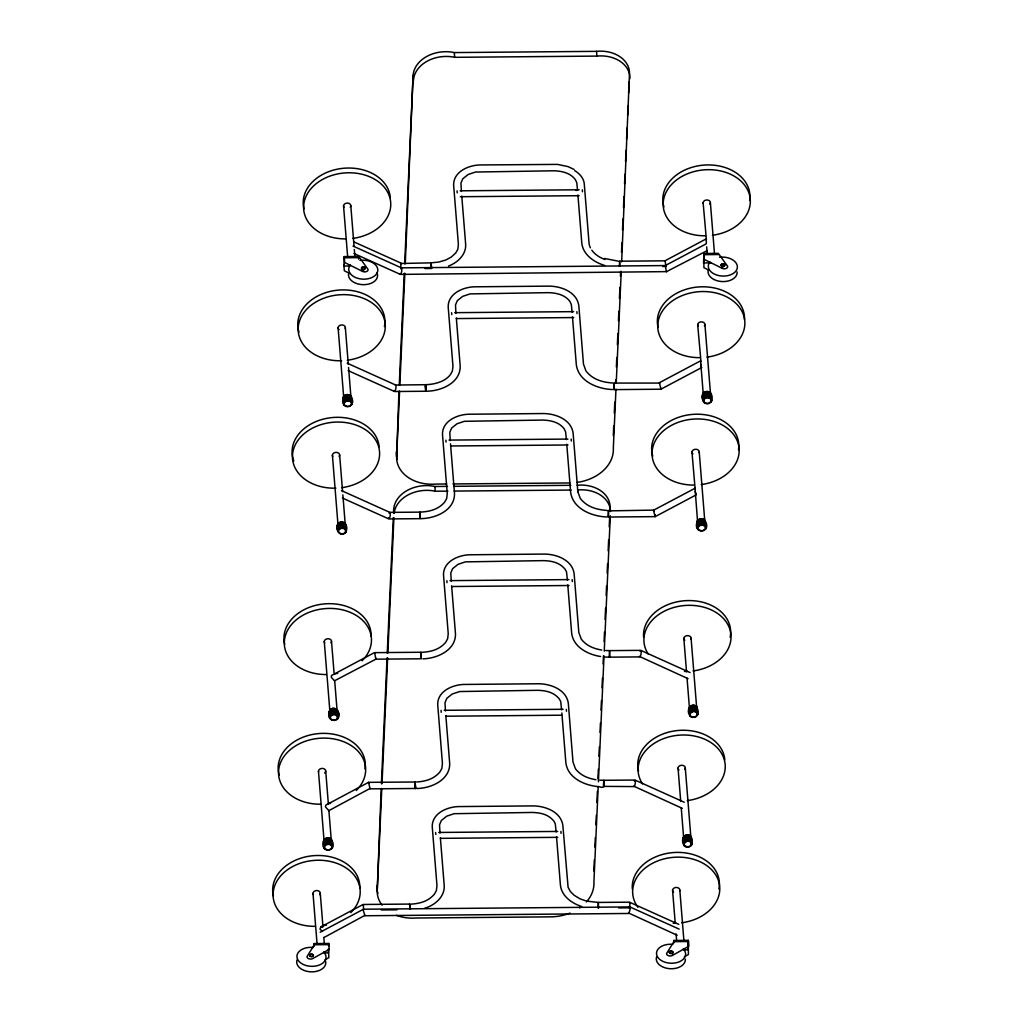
<?xml version="1.0" encoding="UTF-8"?>
<svg xmlns="http://www.w3.org/2000/svg" width="1023" height="1023" viewBox="0 0 1023 1023"><rect width="100%" height="100%" fill="white"/><g stroke="black" fill="none" stroke-linecap="round" stroke-linejoin="round"><path stroke-width="1.5" d="M410.044 909.051L409.763 904.076L363.114 904.473L320.851 926.928L319.994 929.063L322.398 931.442M425.415 386.259L425.683 391.246L394.52 391.515L348.127 370.607M684.259 802.237L634.963 780.038L603.8 780.306C603.174 783.375 605.475 789.475 599.337 786.713C585.425 785.766 567.931 778.49 565.872 762.902L561.857 712.993M619.861 266.197L619.593 261.21L664.912 260.827L706.036 238.986L706.407 243.231M574.056 169.46L568.034 166.596L557.509 164.396L481.296 164.946C469.519 164.741 453.381 171.25 453.637 185.086L458.394 244.407L457.818 249.28L455.746 252.937L451.373 256.99L445.836 260.008L438.726 262.067L431.067 262.834L430.875 264.407L431.015 262.847L400.543 263.499M431.732 268.461L431.067 262.834M609.363 656.139L609.35 657.15L605.143 657.035M603.57 785.127L603.608 783.49M430.862 264.407L430.888 263.742M598.596 908.092L598.34 902.439L586.691 901.122M614.005 383.97L614.26 389.622L660.909 389.213L701.778 367.513M598.135 908.079L598.263 902.439L629.503 902.171L678.799 924.383M344.227 256.594L344.7 262.527L362.577 271.415A3.465 2.263 2.6 0 0 366.413 271.607A3.465 2.263 2.6 0 0 368.037 269.381L358.741 256.466L344.227 256.594L343.945 266.044L349.764 265.993M314.087 946.326L314.214 943.577L328.728 943.449L329.214 949.382L312.795 958.564A3.465 2.263 2.6 0 1 308.997 958.832A3.465 2.263 2.6 0 1 307.015 956.633L314.317 944.753L314.214 943.577M358.625 259.215L358.741 256.466M328.485 948.96L328.843 957.643L326.107 959.178M328.613 946.198L328.728 943.449M328.639 948.769L328.46 952.899L324.099 952.937M382.091 905.15A36.956 27.928 -4.6 0 1 377.231 890.483L381.208 788.528M381.413 783.746L387.052 657.866M387.257 653.083L393.318 517.651M393.535 512.868L393.676 509.684A31.419 23.746 -4.6 0 1 434.877 486.488L447.524 486.385M446.642 484.007L435.581 484.096A36.956 27.928 -4.6 0 1 396.643 456.565L398.97 391.272M399.264 384.891L404.251 273.358M404.673 263.793L413.087 75.766A31.419 23.746 -4.6 0 1 454.289 52.582L596.55 51.355A30.37 22.954 -4.6 0 1 629.477 73.899L621.664 261.837M377.231 890.483L381.796 788.503M382.014 783.72L387.64 657.84M387.858 653.058L393.919 517.612M396.643 456.565L399.571 391.234M399.852 384.865L404.839 273.32M405.274 263.755L413.087 75.766M593.826 871.021L594.325 859.87M594.887 847.121L595.322 837.568M595.885 824.819L596.319 815.267M596.882 802.518L597.381 791.367M597.956 778.618L598.378 769.066M598.954 756.317L599.376 746.764M600.015 732.43L600.45 722.865M601.013 710.128L601.447 700.563M602.01 687.827L602.445 678.262M603.084 663.927L603.442 655.96M604.082 641.626L604.503 632.061M605.079 619.324L605.578 608.174M606.153 595.424L606.575 585.872M607.151 573.123L607.572 563.571M608.148 550.822L608.647 539.671M609.209 526.922L609.644 517.369M613.301 435.517L613.723 425.952M614.299 413.215L614.797 402.065M615.654 382.947L615.795 379.75M616.37 367.014L616.792 357.449M617.368 344.713L617.866 333.562M618.429 320.813L618.864 311.261M619.427 298.511L619.925 287.361M620.424 276.21L620.641 271.427M621.498 252.31L621.92 242.758M622.495 230.009L622.994 218.858M623.493 207.707L623.992 196.557M624.554 183.82L624.989 174.255M625.552 161.519L626.05 150.368M626.549 139.218L627.048 128.054M627.623 115.318L628.045 105.753M628.621 93.016L629.119 81.866M598.199 786.559L593.915 882.133A42.135 31.854 -4.6 0 1 586.371 902.005M598.404 781.777L604.03 655.935M604.248 651.152L610.309 515.745M615.961 389.277L613.327 448.227A42.135 31.854 -4.6 0 1 577.062 482.408M616.242 382.909L621.23 271.402M703.798 253.487L704.284 259.42L722.148 268.307A3.465 2.263 2.6 0 0 725.985 268.512A3.465 2.263 2.6 0 0 727.609 266.274L718.325 253.359L703.798 253.487L703.914 267.681L708.031 269.74M673.671 943.219L673.786 940.469L688.313 940.342L688.786 946.275L672.367 955.456A3.465 2.263 2.6 0 1 668.569 955.725A3.465 2.263 2.6 0 1 666.587 953.526L673.888 941.659L673.786 940.469M688.313 940.342L688.415 954.549L684.31 956.837M609.363 657.06L609.529 650.628L605.654 650.513M619.388 266.197L619.657 261.236M613.864 389.622L614.209 383.101M608.161 517.037L608.506 510.515M420.901 653.147L421.028 652.252L374.38 652.648L331.554 675.487L331.26 677.252L334.713 681.024L337.155 711.458A3.632 2.749 -4.6 0 0 333.651 708.734M409.635 904.971L409.763 904.076M700.857 364.201L700.589 360.838L659.451 382.679L660.909 389.213L661.024 388.19M698.159 520.681A3.632 2.749 -4.6 0 0 697.609 522.062L695.039 488.265L653.761 510.106L653.646 511.129L655.219 516.628L696.075 494.927M420.76 653.301L421.08 652.38L421.284 658.441M370.173 788.375L328.754 810.702M365.083 915.265L324.163 937.413M666.881 271.619L400.364 274.394L353.958 253.499M395.326 385.057L425.555 384.699C433.292 384.482 444.417 382.346 450.299 374.789L452.358 371.144L452.959 366.221L448.189 306.951C447.933 293.115 464.071 286.606 475.848 286.798L548.366 286.133C560.719 285.967 576.946 291.824 578.826 305.775L583.468 364.086L585.962 370.991C592.598 379.469 602.176 382.295 612.841 383.024M334.483 680.819L375.837 659.183L421.156 658.786L421.08 652.38M614.312 389.533L614.132 383.075L659.784 383.075M608.34 510.886L653.761 510.106L654.298 511.001M640.066 651.255C641.996 648.812 641.28 656.191 639.746 656.907L609.734 657.162L609.606 650.628L640.769 650.359L690.065 672.559M351.413 396.86C357.411 408.778 339.508 410.735 343.191 397.742C343.638 393.216 352.513 393.638 351.337 398.497M338.076 531.909C332.603 518.495 350.365 519.275 346.119 531.845C341.094 538.533 335.16 530.259 337.68 524.351M346.119 531.845L345.71 524.275M337.654 710.614C344.112 722.801 325.135 724.079 329.291 711.522C331.721 704.502 341.35 710.307 337.935 716.739M329.764 717.455L329.47 710.691M331.861 840.292C338.306 852.479 319.342 853.757 323.485 841.2C323.933 836.584 332.974 837.019 331.784 841.967M323.959 847.134C324.47 842.965 332.104 842.696 332.437 847.057M703.287 401.412C697.776 387.896 715.742 388.663 711.471 401.336C706.42 408.1 700.32 399.827 702.878 393.804M711.471 401.336L711.062 393.74M705.371 521.155C711.816 533.341 692.852 534.62 696.995 522.062C697.443 517.446 706.484 517.881 705.295 522.817M697.469 527.996C697.98 523.827 705.614 523.559 705.947 527.919M689.528 715.167C686.088 710.154 690.576 702.481 696.139 706.126C698.428 709.169 699.438 716.343 694.515 717.353C683.428 718.197 695.013 705.231 697.737 714.284M697.085 709.169L697.264 708.351M683.722 844.845C680.295 839.845 684.783 832.159 690.346 835.804C692.622 838.847 693.632 846.021 688.722 847.044C677.622 847.875 689.208 834.909 691.944 843.962M691.458 838.029L690.832 839.614M409.545 904.613L410.53 909.178M618.659 907.913L629.183 907.823C629.618 906.685 630.82 901.864 629.043 902.58M389.149 513.277L389.853 512.382L419.865 512.127C429.596 511.653 438.049 509.646 444.596 502.216L446.667 498.559L447.256 493.636L442.486 434.366C442.23 420.53 458.368 414.021 470.145 414.225L542.663 413.548C555.016 413.382 571.256 419.238 573.123 433.189L577.854 492.089M634.26 780.933C636.204 778.49 635.475 785.869 633.94 786.585L603.826 786.367M629.183 907.823L629.887 906.928L679.182 929.127M342.424 498.035L388.83 518.93L419.993 518.661L419.916 512.114L420.184 518.162M415.172 782.02L368.574 782.339L325.749 805.165L325.467 806.93L328.907 810.702L331.35 841.136M369.111 783.222L368.574 782.339L370.032 788.861L415.351 788.477L415.223 781.93M655.244 514.927L655.219 516.628L608.57 517.037L608.442 510.49M603.928 786.84L603.8 780.306L599.849 780.191M352.002 403.612C351.707 398.932 342.935 399.814 343.779 404.494M338.153 530.285C339.572 526.96 345.966 527.062 346.298 531.027M345.186 526.679L345.646 525.912M329.943 716.624C331.401 713.236 337.91 713.351 338.242 717.379M337.13 713.069L337.577 712.289M703.351 399.737C704.809 396.361 711.317 396.476 711.65 400.505M710.985 395.402L711.011 402.116M425.427 386.259L426.092 391.221L425.606 384.699M415.095 782.173L415.747 788.605L414.967 784.424M706.087 243.909L665.295 265.571L666.421 271.709L707.277 250.571M320.173 932.234L363.497 909.217L629.887 906.928L630.309 908.629L628.864 913.475L364.955 915.751L363.459 910.93L363.446 904.869M448.522 266.057C457.46 262.719 466.258 254.701 465.67 244.407L461.769 196.058M424.558 908.309C434.545 905.381 444.826 897.043 444.225 885.713L440.363 837.709M320.851 926.928L322.693 927.452M422.358 652.316C431.629 651.651 439.379 649.515 445.644 642.393L447.652 638.723L448.24 633.761L443.496 574.875C443.266 561.052 459.391 554.556 471.155 554.76L543.673 554.082C556.013 553.929 572.253 559.76 574.133 573.698L578.801 632.393L581.294 639.196C586.754 645.999 593.481 648.531 601.741 650.065M422.908 658.838C437.013 658.543 455.798 650.321 455.491 633.889L451.629 585.898M416.553 781.994C425.824 781.329 433.586 779.194 439.839 772.071L441.859 768.401L442.435 763.439L437.703 704.553C437.46 690.73 453.598 684.234 465.363 684.438L537.868 683.76C550.208 683.607 566.448 689.438 568.328 703.376L572.995 762.071L575.501 768.887C580.949 775.677 587.688 778.209 595.949 779.756M417.103 788.516C431.207 788.221 449.992 779.999 449.698 763.58L445.836 715.576M411.093 904.14C420.363 903.475 428.113 901.34 434.379 894.217L436.386 890.547L436.974 885.586L432.243 826.686C432 812.863 448.125 806.38 459.89 806.572L532.408 805.907C544.748 805.753 560.988 811.584 562.867 825.51L568.085 887.261L570.348 891.468L574.248 895.33L579.977 898.808L585.54 900.777M426.092 391.221C440.581 391.272 460.401 383.267 460.209 366.272L456.322 317.91M420.402 518.635C434.89 518.687 454.698 510.682 454.519 493.687L450.504 443.777M575.719 190.393L577.547 190.329L576.767 182.644L575.297 179.511C570.399 173.053 562.305 171.02 553.775 170.79L475.529 172.03L468.15 174.498L462.767 178.82L460.938 183.117L461.399 191.378M413.471 80.51A31.419 23.746 -4.6 0 1 454.672 57.326L596.933 56.099A30.37 22.954 -4.6 0 1 629.861 78.643M460.184 190.815L579.108 189.779M460.26 196.723L579.184 195.7M344.316 257.783L358.843 257.655M718.415 254.548L703.901 254.676L703.53 262.937L710.793 262.873M425.031 268.538L431.258 268.486L431.015 262.847M662.687 266.492L665.832 266.466L665.231 261.21M454.736 312.667L573.647 311.644M456.399 318.575L573.724 317.565M449.033 440.095L567.957 439.072M450.695 445.99L568.034 444.979M452.959 483.956L569.862 482.946M453.841 486.321L570.821 485.311M394.149 513.201A31.419 23.746 -4.6 0 1 435.261 491.232L447.908 491.13M454.225 491.078L571.205 490.068M450.005 580.629L568.929 579.606M451.667 586.524L569.005 585.514M444.199 710.307L563.123 709.284M445.862 716.215L561.614 715.205M438.739 832.453L557.663 831.43M440.401 838.349L557.74 837.338M381.272 909.959L396.95 909.831M314.317 944.753L328.831 944.638M673.888 941.659L688.402 941.531L688.031 949.792L683.684 949.83M618.288 261.159L604.401 258.448M612.483 389.546C597.637 389.009 578.622 381.477 576.333 364.84L572.471 316.836M607.138 510.439C596.473 509.71 586.895 506.897 580.271 498.406L577.765 491.5M606.792 516.96C591.933 516.436 572.918 508.891 570.629 492.255L566.768 444.263M600.578 656.523C588.084 654.554 573.328 647.163 571.665 633.224L567.778 584.875M604.657 265.43C594.133 262.31 583.008 254.753 581.78 242.975L577.918 194.984M580.616 906.161C571.166 902.849 561.474 895.739 560.412 885.048L556.512 836.686M354.06 241.965L401.003 263.103L400.684 268.755L401.374 267.847L665.295 265.571L665.832 266.466M353.025 246.07L401.374 267.847C402.346 269.215 401.617 274.739 400.031 273.921M347.193 363.178L395.543 384.968C396.796 386.093 395.249 393.241 394.124 390.492M341.49 490.605L389.853 512.382C391.093 513.508 389.558 520.656 388.42 517.919M688.095 678.684L639.426 656.421M682.303 808.362L633.621 786.112M677.213 935.252L628.544 912.989M349.828 273.525L344.329 270.788L343.856 264.855M696.19 494.186L695.154 491.628M698.134 524.326L696.995 522.062M690.065 710.64L688.939 708.415M344.316 399.967L343.191 397.742M695.103 488.713L691.97 452.051M374.712 653.045L375.837 659.183L375.953 658.16M706.407 239.702L703.121 202.771M700.96 361.554L697.673 324.623M703.197 396.246L702.699 394.648M683.633 839.678L683.147 838.106M337.986 526.743L337.5 525.17M329.291 711.522L329.79 713.121M701.33 366.234L700.857 364.201L703.3 394.635M608.57 517.037L608.404 516.014M609.734 657.162L609.567 656.152M425.555 384.699L425.683 391.246M415.351 788.477L415.082 784.27M582.317 189.805L582.483 191.736M576.87 311.657L577.023 313.601M571.166 439.084L571.333 441.015M572.138 579.619L572.305 581.55M566.346 709.297L566.499 711.241M457.064 190.879L457.217 192.823M560.885 831.443L561.039 833.374M451.603 312.744L451.77 314.675M445.913 440.159L446.066 442.102M446.885 580.706L447.038 582.637M441.079 710.384L441.233 712.315M435.619 832.517L435.772 834.461M323.485 841.2L324.074 847.965M710.384 202.707L714.527 254.164M706.676 246.85L707.277 254.356M710.678 392.96L711.151 398.893M704.937 324.572L710.563 394.571M710.039 392.308L710.512 398.241M709.182 391.796L709.655 397.73M708.172 391.489L708.645 397.423M707.085 391.387L707.558 397.32M705.972 391.502L706.458 397.436M704.937 391.835L705.422 397.768M704.041 392.359L704.515 398.292M704.08 399.878L704.31 402.845M703.338 393.024L703.811 398.957M705.41 524.3L705.768 528.75M704.975 520.387L705.461 526.321M699.233 451.987L704.86 521.999M704.336 519.722L704.809 525.656M703.479 519.224L703.952 525.157M702.469 518.904L702.954 524.837M701.382 518.814L701.855 524.735M700.282 518.93L700.755 524.863M699.246 519.262L699.719 525.195M698.338 519.774L698.811 525.707M697.635 520.451L698.108 526.385M697.175 521.231L697.967 529.594M697.098 522.894L697.584 528.827M697.162 707.532L697.635 713.466M696.778 706.778L697.558 715.103M691.1 638.339L696.727 708.351A3.632 2.749 -4.6 0 0 696.305 706.983M696.139 706.126L696.625 712.059M695.308 705.627L695.781 711.56M694.31 705.32L694.796 711.254M693.249 705.231L693.722 711.164M692.162 705.346L692.635 711.279M691.139 705.665L691.625 711.599M690.256 706.177L690.742 712.11M689.566 706.829L690.052 712.762M683.837 638.403L686.535 671.817M687.047 678.185L689.476 708.415M689.118 707.596L689.911 715.921M691.356 837.21L691.765 844.781M690.973 836.456L691.458 842.389M685.295 768.03L690.934 838.029M691.075 842.581L691.318 845.548M690.346 835.804L690.819 841.737M689.502 835.305L689.988 841.238M688.517 834.998L688.99 840.932M687.443 834.909L687.916 840.842M686.356 835.024L686.842 840.957M685.346 835.343L685.819 841.277M684.464 835.855L684.937 841.788M683.773 836.52L684.246 842.453M678.044 768.081L680.73 801.495M681.241 807.863L683.671 838.093M683.326 837.287L684.106 845.612M679.835 890.163L683.85 940.073M672.571 890.227L675.206 922.976M676.088 933.897L676.587 940.137M596.55 51.355L596.933 56.099M610.322 510.976L610.066 507.817A30.37 22.954 -4.6 0 0 577.138 485.26M572.1 312.194L571.32 304.509L569.849 301.363C564.952 294.918 556.844 292.872 548.328 292.655L470.081 293.895L462.69 296.363L457.319 300.672L455.491 304.982L455.951 313.243M566.397 439.609L565.617 431.923L564.146 428.79C559.249 422.333 551.154 420.3 542.625 420.069L464.378 421.31L457 423.778L451.616 428.1L449.788 432.397L450.248 440.657M567.407 580.194L566.537 571.947L565.182 569.363C559.824 562.663 552.215 560.898 543.635 560.63L465.375 561.87L457.997 564.351L452.614 568.673L450.798 572.982L451.258 581.243M561.601 709.872L560.732 701.625L559.376 699.041C554.018 692.341 546.41 690.576 537.829 690.308L459.583 691.548L452.192 694.029L446.808 698.351L444.992 702.673L445.453 710.934M556.141 832.019L555.272 823.758L553.916 821.175C548.558 814.487 540.95 812.71 532.369 812.454L454.11 813.694L446.731 816.175L441.348 820.497L439.532 824.807L439.992 833.067M454.289 52.582L454.672 57.326M434.877 486.488L435.261 491.232M393.676 509.684L393.932 512.843M350.799 205.802L354.073 246.351M354.316 249.471L354.943 257.272M343.549 205.866L347.692 257.336M351.03 396.093L351.822 404.43M345.352 327.667L348.293 364.265M348.549 367.449L350.991 397.678A3.632 2.749 -4.6 0 0 345.646 395.338M350.403 395.453L350.876 401.387M349.559 394.955L350.032 400.888M348.574 394.648L349.048 400.581M347.5 394.546L347.973 400.479M346.413 394.661L346.899 400.594M345.403 394.993L345.876 400.926M344.521 395.505L344.994 401.438M343.83 396.157L344.303 402.09M338.101 327.731L343.728 397.742M343.37 396.924L344.163 405.249M345.326 523.52L345.812 529.454M339.649 455.094L342.603 491.679M342.858 494.863L345.16 523.507M345.314 528.162L345.672 532.612M344.7 522.868L345.173 528.801M343.856 522.369L344.342 528.303M342.871 522.062L343.344 527.996M341.797 521.973L342.283 527.906M340.723 522.088L341.196 528.021M339.7 522.408L340.173 528.341M338.818 522.919L339.291 528.853M338.127 523.584L338.6 529.518M332.398 455.145L338.025 525.157A3.632 2.749 -4.6 0 0 338.127 525.873M337.27 709.847L337.743 715.78M331.516 641.447L334.061 672.942M336.631 709.182L337.603 718.99M335.774 708.683L336.247 714.617M334.764 708.364L335.237 714.297M333.664 708.274L334.15 714.207M332.565 708.389L333.05 714.323M331.529 708.722L332.015 714.655M330.634 709.233L331.107 715.167M329.93 709.911L330.403 715.844M324.265 641.511L329.892 711.522M329.393 712.353L329.866 718.287M332.015 844.934L332.258 847.901M331.465 839.525L331.951 845.458M325.723 771.125L328.383 804.193M330.825 838.86L331.299 844.793M329.969 838.361L330.442 844.295M328.958 838.054L329.444 843.988M327.871 837.952L328.345 843.885M326.772 838.067L327.245 844.001M325.736 838.4L326.209 844.333M324.828 838.911L325.301 844.845M324.125 839.589L324.598 845.522M318.46 771.189L323.971 839.602M323.664 840.369L324.457 848.745M320.263 893.271L322.923 926.327M323.805 937.349L324.291 943.347M313 893.335L317.015 943.232M603.723 785.14L603.66 783.49M396.502 915.342A36.956 27.928 -4.6 0 0 416.169 918.015L550.451 916.851A42.135 31.854 -4.6 0 0 570.041 913.079M604.823 259.484A29.782 19.399 3.1 0 1 591.806 250.175M590.399 247.809A29.782 19.399 3.1 0 1 589.018 242.847L584.274 183.961A29.092 18.964 2.6 0 0 574.696 170.611M581.755 906.365A42.135 31.854 -4.6 0 1 579.657 907.938M577.522 490.004A30.37 22.954 -4.6 0 1 610.462 511.474M397.32 459.455A36.956 27.928 -4.6 0 1 396.259 451.821M377.922 893.373A36.956 27.928 -4.6 0 1 376.86 885.739M689.898 709.783A3.632 2.749 -4.6 0 1 693.223 705.627M694.157 705.717A3.632 2.749 -4.6 0 1 695.755 706.407M326.414 674.541A43.631 32.979 -4.6 0 1 285.622 634.887A43.631 32.979 -4.6 0 1 347.155 611.191A43.631 32.979 -4.6 0 1 362.052 660.807M337.731 673.313A43.631 32.979 -4.6 0 1 334.956 673.825M648.339 654.247A43.631 32.979 -4.6 0 1 672.686 607.815A43.631 32.979 -4.6 0 1 729.821 629.158A43.631 32.979 -4.6 0 1 693.031 670.947M687.366 671.408A43.631 32.979 -4.6 0 1 684.502 671.433M330.058 710.806A3.632 2.749 -4.6 0 1 332.705 708.837M284.675 644.26A43.631 32.979 -4.6 0 1 324.24 603.915A43.631 32.979 -4.6 0 1 371.068 636.357M324.687 642.879A3.632 2.749 -4.6 0 1 328.012 638.723A3.632 2.749 -4.6 0 1 330.979 642.828M684.822 640.347A3.632 2.749 -4.6 0 1 686.65 635.718A3.632 2.749 -4.6 0 1 690.947 639.055M643.595 637.188A43.631 32.979 -4.6 0 1 689.118 600.565A43.631 32.979 -4.6 0 1 730.141 637.278M698.76 520.106A3.632 2.749 -4.6 0 1 700.41 519.377M703.159 519.62A3.632 2.749 -4.6 0 1 703.888 520.055M704.438 520.617A3.632 2.749 -4.6 0 1 704.77 521.282M694.118 485.081A43.631 32.979 -4.6 0 1 657.418 437.409A43.631 32.979 -4.6 0 1 731.598 432.166A43.631 32.979 -4.6 0 1 701.241 484.57M335.915 488.15A43.631 32.979 -4.6 0 1 297.424 441.118A43.631 32.979 -4.6 0 1 371.797 435.018A43.631 32.979 -4.6 0 1 341.58 487.69M692.955 453.982A3.632 2.749 -4.6 0 1 694.783 449.366A3.632 2.749 -4.6 0 1 699.08 452.703M338.191 524.441A3.632 2.749 -4.6 0 1 340.838 522.472M343.575 522.727A3.632 2.749 -4.6 0 1 345.199 524.39M332.82 456.527A3.632 2.749 -4.6 0 1 336.145 452.371A3.632 2.749 -4.6 0 1 339.112 456.475M652.776 456.194A43.631 32.979 -4.6 0 1 692.891 414.366A43.631 32.979 -4.6 0 1 738.478 449.775M293.78 460.977A43.631 32.979 -4.6 0 1 328.191 418.087A43.631 32.979 -4.6 0 1 379.137 446.808M683.76 838.809A3.632 2.749 -4.6 0 1 685.589 835.689M689.221 835.663A3.632 2.749 -4.6 0 1 690.845 837.325M320.608 804.219A43.631 32.979 -4.6 0 1 279.829 764.577A43.631 32.979 -4.6 0 1 341.35 740.869A43.631 32.979 -4.6 0 1 356.26 790.485M330.557 803.272A43.631 32.979 -4.6 0 1 327.731 803.72M642.534 783.925A43.631 32.979 -4.6 0 1 666.881 737.493A43.631 32.979 -4.6 0 1 724.028 758.849A43.631 32.979 -4.6 0 1 687.226 800.625M330.928 839.768A3.632 2.749 -4.6 0 1 331.196 841.852M324.253 840.484A3.632 2.749 -4.6 0 1 324.649 839.819M325.25 839.244A3.632 2.749 -4.6 0 1 326.9 838.515M329.649 838.77A3.632 2.749 -4.6 0 1 330.378 839.192M279.266 775.332A43.631 32.979 -4.6 0 1 319.381 733.517A43.631 32.979 -4.6 0 1 364.968 768.912M318.549 771.905A3.632 2.749 -4.6 0 1 323.153 768.49A3.632 2.749 -4.6 0 1 324.572 773.081M679.016 770.025A3.632 2.749 -4.6 0 1 678.965 766.304A3.632 2.749 -4.6 0 1 683.85 765.779A3.632 2.749 -4.6 0 1 684.745 769.411M638.531 771.137A43.631 32.979 -4.6 0 1 675.717 730.742A43.631 32.979 -4.6 0 1 724.783 759.744M273.41 896.084A43.631 32.979 -4.6 0 1 312.974 855.727A43.631 32.979 -4.6 0 1 359.802 888.181M313.422 894.703A3.632 2.749 -4.6 0 1 316.746 890.547A3.632 2.749 -4.6 0 1 319.713 894.652M315.148 926.352A43.631 32.979 -4.6 0 1 274.369 886.711A43.631 32.979 -4.6 0 1 335.889 863.003A43.631 32.979 -4.6 0 1 350.799 912.618M326.478 925.137A43.631 32.979 -4.6 0 1 322.271 925.853M637.956 907.324A43.631 32.979 -4.6 0 1 660.231 860.023A43.631 32.979 -4.6 0 1 718.415 880.522A43.631 32.979 -4.6 0 1 681.766 922.759M676.101 923.232A43.631 32.979 -4.6 0 1 673.236 923.245M683.249 948.884A14.539 9.476 2.6 0 1 675.947 962.809A14.539 9.476 2.6 0 1 656.613 954.421A14.539 9.476 2.6 0 1 672.827 944.37M673.556 892.171A3.632 2.749 -4.6 0 1 675.385 887.542A3.632 2.749 -4.6 0 1 679.681 890.88M685.32 959.126A14.539 9.476 2.6 0 1 669.669 968.679A14.539 9.476 2.6 0 1 656.587 956.914M672.84 954.037A1.816 1.189 2.6 0 1 672.674 954.318M632.329 889.013A43.631 32.979 -4.6 0 1 677.853 852.389A43.631 32.979 -4.6 0 1 718.875 889.089M325.058 959.779A14.539 9.476 2.6 0 1 312.002 971.85A14.539 9.476 2.6 0 1 297.015 960.022M323.664 951.991A14.539 9.476 2.6 0 1 316.376 965.904A14.539 9.476 2.6 0 1 297.028 957.528A14.539 9.476 2.6 0 1 313.255 947.477M703.21 203.475A3.632 2.749 -4.6 0 1 707.353 199.997A3.632 2.749 -4.6 0 1 709.834 204.089M705.269 235.802A43.631 32.979 -4.6 0 1 668.569 188.13A43.631 32.979 -4.6 0 1 742.749 182.887A43.631 32.979 -4.6 0 1 712.392 235.29M345.633 238.896A43.631 32.979 -4.6 0 1 309.023 191.186A43.631 32.979 -4.6 0 1 383.216 186.033A43.631 32.979 -4.6 0 1 352.73 238.41M359.994 260.353A14.539 9.476 2.6 0 1 377.807 270.098A14.539 9.476 2.6 0 1 359.84 278.806A14.539 9.476 2.6 0 1 350.314 265.034M376.848 272.604A14.539 9.476 2.6 0 1 363.779 284.675A14.539 9.476 2.6 0 1 348.805 272.847M343.971 207.247A3.632 2.749 -4.6 0 1 347.296 203.078A3.632 2.749 -4.6 0 1 350.262 207.196M363.83 270.814A1.816 1.189 2.6 0 1 362.052 270.532M361.541 269.995A1.816 1.189 2.6 0 1 361.451 269.688M663.927 206.915A43.631 32.979 -4.6 0 1 704.041 165.087A43.631 32.979 -4.6 0 1 749.629 200.495M304.036 208.922A43.631 32.979 -4.6 0 1 341.222 168.526A43.631 32.979 -4.6 0 1 390.287 197.529M719.565 257.246A14.539 9.476 2.6 0 1 737.378 267.003A14.539 9.476 2.6 0 1 719.412 275.711A14.539 9.476 2.6 0 1 709.885 261.939M722.941 267.757A1.816 1.189 2.6 0 1 721.624 267.425M737.11 271.965A14.539 9.476 2.6 0 1 721.458 281.517A14.539 9.476 2.6 0 1 708.376 269.752M710.474 393.868A3.632 2.749 -4.6 0 1 710.41 395.287M703.85 393.254A3.632 2.749 -4.6 0 1 704.451 392.679M705.231 392.231A3.632 2.749 -4.6 0 1 708.862 392.205M709.591 392.64A3.632 2.749 -4.6 0 1 710.141 393.203M699.822 357.654A43.631 32.979 -4.6 0 1 663.121 309.995A43.631 32.979 -4.6 0 1 737.289 304.739A43.631 32.979 -4.6 0 1 706.944 357.155M341.618 360.735A43.631 32.979 -4.6 0 1 303.128 313.703A43.631 32.979 -4.6 0 1 377.487 307.603A43.631 32.979 -4.6 0 1 347.283 360.262M698.095 326.005A3.632 2.749 -4.6 0 1 701.42 321.849A3.632 2.749 -4.6 0 1 704.387 325.953M344.15 399.111A3.632 2.749 -4.6 0 1 344.879 395.786M339.073 329.675A3.632 2.749 -4.6 0 1 340.902 325.045A3.632 2.749 -4.6 0 1 345.199 328.383M658.083 327.386A43.631 32.979 -4.6 0 1 697.648 287.028A43.631 32.979 -4.6 0 1 744.475 319.47M298.985 332.181A43.631 32.979 -4.6 0 1 339.559 290.021A43.631 32.979 -4.6 0 1 384.392 326.593M603.698 780.702L603.711 780.702M332.079 719.821A3.632 2.749 -4.6 0 0 337.628 717.392A3.632 2.749 -4.6 0 0 332.296 715.051A3.632 2.749 -4.6 0 0 332.079 719.821M691.663 716.714A3.632 2.749 -4.6 0 0 697.213 714.284A3.632 2.749 -4.6 0 0 691.868 711.944A3.632 2.749 -4.6 0 0 691.663 716.714M699.796 530.362A3.632 2.749 -4.6 0 0 705.346 527.932A3.632 2.749 -4.6 0 0 700.001 525.592A3.632 2.749 -4.6 0 0 699.796 530.362M340.211 533.469A3.632 2.749 -4.6 0 0 345.761 531.027A3.632 2.749 -4.6 0 0 340.429 528.686A3.632 2.749 -4.6 0 0 340.211 533.469M326.286 849.499A3.632 2.749 -4.6 0 0 331.836 847.07A3.632 2.749 -4.6 0 0 326.49 844.729A3.632 2.749 -4.6 0 0 326.286 849.499M685.858 846.405A3.632 2.749 -4.6 0 0 691.407 843.962A3.632 2.749 -4.6 0 0 686.075 841.622A3.632 2.749 -4.6 0 0 685.858 846.405M669.899 953.219A1.816 1.189 2.6 0 0 672.891 952.656A1.816 1.189 2.6 0 0 670.551 951.224A1.816 1.189 2.6 0 0 669.899 953.219M669.912 953.04A1.816 1.189 2.6 0 0 672.904 952.49A1.816 1.189 2.6 0 0 670.564 951.058A1.816 1.189 2.6 0 0 669.912 953.04M310.327 956.326A1.816 1.189 2.6 0 0 313.319 955.763A1.816 1.189 2.6 0 0 310.979 954.331A1.816 1.189 2.6 0 0 310.327 956.326M310.327 956.147A1.816 1.189 2.6 0 0 313.332 955.584A1.816 1.189 2.6 0 0 310.992 954.152A1.816 1.189 2.6 0 0 310.327 956.147M362.116 269.151A1.816 1.189 2.6 0 0 365.109 268.589A1.816 1.189 2.6 0 0 362.769 267.156A1.816 1.189 2.6 0 0 362.116 269.151M362.116 268.972A1.816 1.189 2.6 0 0 365.109 268.422A1.816 1.189 2.6 0 0 362.769 266.99A1.816 1.189 2.6 0 0 362.116 268.972M721.688 266.044A1.816 1.189 2.6 0 0 724.68 265.494A1.816 1.189 2.6 0 0 722.34 264.062A1.816 1.189 2.6 0 0 721.688 266.044M721.701 265.878A1.816 1.189 2.6 0 0 724.693 265.315A1.816 1.189 2.6 0 0 722.353 263.883A1.816 1.189 2.6 0 0 721.701 265.878M705.486 402.947A3.632 2.749 -4.6 0 0 711.036 400.505A3.632 2.749 -4.6 0 0 705.704 398.164A3.632 2.749 -4.6 0 0 705.486 402.947M345.915 406.041A3.632 2.749 -4.6 0 0 351.464 403.612A3.632 2.749 -4.6 0 0 346.132 401.272A3.632 2.749 -4.6 0 0 345.915 406.041"/></g></svg>
